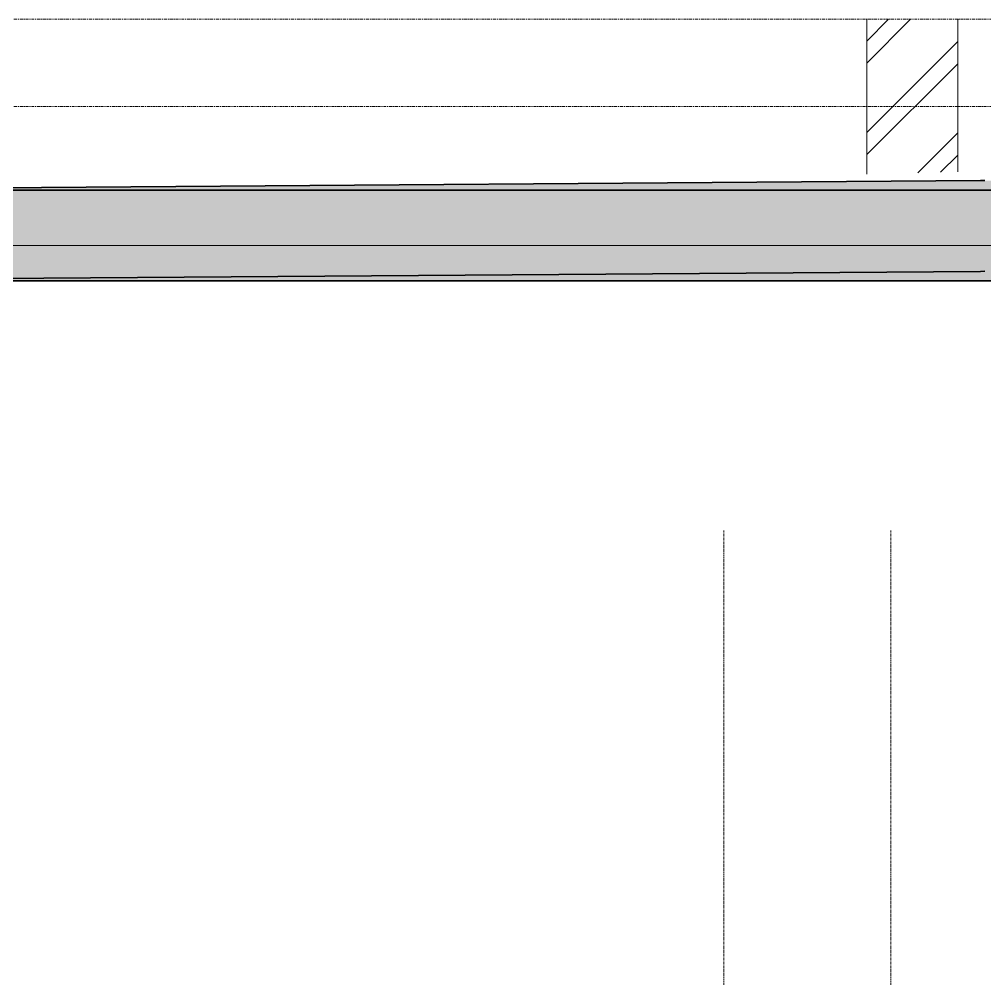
# Model space of a CAD drawing. Header units: centimetres. Extents: x -13467 to 3766, y -437 to 1921.
# Drawn here: x -12936 to -12405, y -437 to 94 of the extents above; entities that cross this region are included whole.
import ezdxf

# ---------------------------------------------------------------- set-up
doc = ezdxf.new("R2010")
doc.units = ezdxf.units.CM
doc.linetypes.add('Centre', pattern=[3.175, 0.635, -0.475, 1.59, -0.475])
doc.linetypes.add('Grid Line', pattern=[2.2225, 1.27, -0.3175, 0.3175, -0.3175])
for name, color, linetype, lineweight in [('A-FLOR', 7, 'Continuous', 9), ('A-FLOR-LEVL', 7, 'Continuous', 9), ('A-FLOR-PATT', 7, 'Continuous', 35), ('C-BLDG-PADS', 7, 'Continuous', 9), ('S-COLS', 7, 'Continuous', 9), ('S-GRID', 7, 'Continuous', 9)]:
    doc.layers.add(name, color=color, linetype=linetype, lineweight=lineweight)

# ---------------------------------------------------------------- blocks, each defined once
blk = doc.blocks.new('PQ_RVR_EST-01_ZZ_ZZ_MO_T_A_rvt-1-Sección 1-1')
at = {"layer": 'A-FLOR-PATT', "lineweight": 9, "true_color": 0x9a9a9a}
blk.add_hatch(color=253, dxfattribs=at).paths.add_polyline_path([(-12332.37, -50), (-11182.07, -50), (-11182.07, 0), (-13122.84, 0), (-13122.84, -50), (-12771.69, -50)])
at = {"layer": 'S-COLS', "true_color": 0xc0c0c0}
h = blk.add_hatch(dxfattribs=at)
h.set_pattern_fill('FP_6', color=9, style=0, pattern_type=2)
h.set_pattern_definition([(45, (-5050.647, 712), (-25.14472, 25.14472), []), (45, (-5050.647, 750.1), (-25.14472, 25.14472), [])])
h.paths.add_polyline_path([(-12469.67, 8.73), (-12419.67, 10.12), (-12419.67, 94), (-12469.67, 94)])
at = {"layer": 'A-FLOR', "lineweight": 35}
for p, q in [((-11182.07, 0), (-13101.89, 0)), ((-13122.84, -50), (-11182.07, -50))]:
    blk.add_line(p, q, dxfattribs=at)
at = {"layer": 'S-COLS'}
for p, q in [((-12469.67, 94), (-12469.67, 8.73)), ((-12419.67, 94), (-12419.67, 10.12))]:
    blk.add_line(p, q, dxfattribs=at)

msp = doc.modelspace()

# ---------------------------------------------------------------- hatches: boundary and pattern name
at = {"layer": 'A-FLOR-PATT', "lineweight": 9, "true_color": 0x9a9a9a}
msp.add_hatch(color=253, dxfattribs=at).paths.add_polyline_path([(-11482.161, -50), (-11482.161, 0), (-11485.175, 0.065), (-12407.155, 5.248), (-13122.844, 0), (-13122.844, -50), (-12404.809, -44.687), (-11485.175, -49.935)])

# ---------------------------------------------------------------- linework, layer by layer
at = {"layer": 'A-FLOR', "lineweight": 35}
for p, q in [((-12407.155, 5.248), (-13122.844, 0)), ((-12404.809, 5.313), (-12407.155, 5.248)), ((-13122.844, -50), (-12407.155, -44.752)), ((-12407.155, -44.752), (-12404.809, -44.687))]:
    msp.add_line(p, q, dxfattribs=at)
at = {"layer": 'A-FLOR-LEVL', "color": 253, "linetype": 'Centre', "true_color": 0xaaaaaa}
for p, q in [((-13466.939, 94), (-6213.529, 94)), ((-13466.939, 46.025), (-6213.529, 46.025)), ((-13466.939, 0), (-6213.529, 0)), ((-6213.529, -50), (-13466.939, -50))]:
    msp.add_line(p, q, dxfattribs=at)
at = {"layer": 'C-BLDG-PADS', "color": 253, "lineweight": 18, "true_color": 0xaaaaaa}
for p, q in [((-6260.942, 0), (-13122.844, 0)), ((-13122.844, -30.48), (-6260.942, -30.48))]:
    msp.add_line(p, q, dxfattribs=at)
at = {"layer": 'S-GRID', "color": 253, "linetype": 'Grid Line', "true_color": 0xaaaaaa}
for p, q in [((-12548.304, -437.332), (-12548.304, -187.332)), ((-12456.389, -437.332), (-12456.389, -187.332))]:
    msp.add_line(p, q, dxfattribs=at)

# ---------------------------------------------------------------- block references
at = {"lineweight": 5}
msp.add_blockref('PQ_RVR_EST-01_ZZ_ZZ_MO_T_A_rvt-1-Sección 1-1', (0, 0), dxfattribs=at)

doc.saveas('drawing.dxf')
